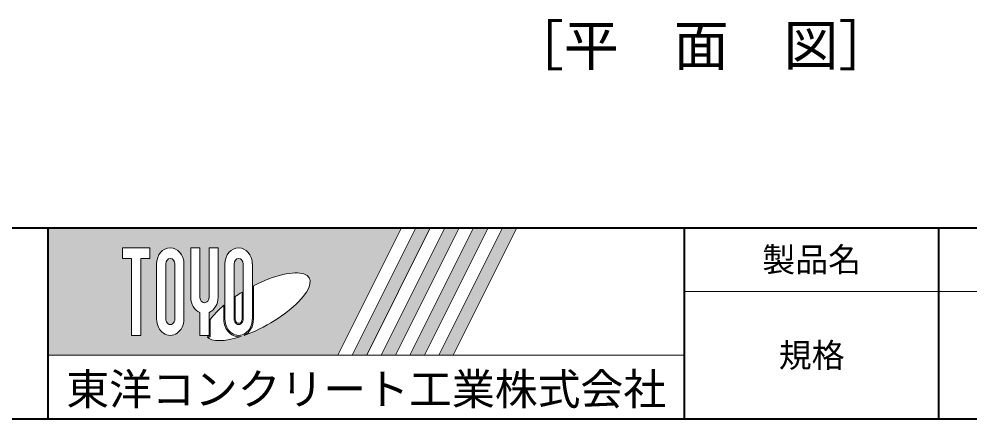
# Model space of a CAD drawing. Units: millimetres at full size; details may follow other scales. Extents: x 5964 to 125098, y -10801 to 28073.
# Drawn here: x 19855 to 20862, y -5283 to -4860 of the extents above; entities that cross this region are included whole.
import ezdxf
from ezdxf.enums import TextEntityAlignment as Align

# ---------------------------------------------------------------- set-up
doc = ezdxf.new("R2010")
doc.units = ezdxf.units.MM
doc.header["$LTSCALE"] = 19
for name, color, linetype, lineweight in [('0_2', 7, 'Continuous', 20), ('図枠', 7, 'Continuous', 5), ('補助線', 8, 'Continuous', 13)]:
    doc.layers.add(name, color=color, linetype=linetype, lineweight=lineweight)
doc.styles.add('ＭＳ ゴシック', font='')
doc.styles.get('ＭＳ ゴシック').set_extended_font_data('MS Gothic')

msp = doc.modelspace()

# ---------------------------------------------------------------- hatches: boundary and pattern name
at = {"layer": '図枠'}
h = msp.add_hatch(color=256, dxfattribs=at)
h.paths.add_polyline_path([(19885.34, -5080.84), (19885.34, -5215.84), (20192.67, -5215.84), (20260.17, -5080.84)])
edge = h.paths.add_edge_path(flags=16)
edge.add_ellipse((20107.71, -5164.43), major_axis=(54.55, 30.53), ratio=0.3471473, start_angle=-144.31122, end_angle=72.1899, ccw=False)
edge.add_ellipse((20087.51, -5177.62), major_axis=(0, 18.56), ratio=0.8463542, start_angle=-160.70346, end_angle=-90)
edge.add_line((20103.23, -5177.62), (20103.23, -5142.23))
edge = h.paths.add_edge_path(flags=16)
edge.add_ellipse((20087.51, -5119.07), major_axis=(0, 17.13), ratio=0.8463542, start_angle=-90, end_angle=90, ccw=False)
edge.add_line((20102.02, -5119.07), (20102.02, -5177.62))
edge.add_ellipse((20087.51, -5177.62), major_axis=(0, 17.13), ratio=0.8463542, start_angle=90, end_angle=-90, ccw=False)
edge.add_line((20073.01, -5177.62), (20073.01, -5119.07))
edge = h.paths.add_edge_path(flags=16)
edge.add_line((20092.35, -5119.07), (20092.35, -5177.62))
edge.add_ellipse((20087.51, -5177.62), major_axis=(0, 5.71), ratio=0.8463542, start_angle=90, end_angle=-90, ccw=False)
edge.add_line((20082.68, -5177.62), (20082.68, -5119.07))
edge.add_ellipse((20087.51, -5119.07), major_axis=(0, 5.71), ratio=0.8463542, start_angle=-90, end_angle=90, ccw=False)
edge = h.paths.add_edge_path(flags=16)
edge.add_line((20091.14, -5149), (20091.14, -5177.62))
edge.add_ellipse((20087.51, -5177.62), major_axis=(0, 4.28), ratio=0.8463541, start_angle=90, end_angle=-90, ccw=False)
edge.add_line((20083.89, -5177.62), (20083.89, -5153.68))
edge.add_ellipse((20107.71, -5164.43), major_axis=(54.55, 30.53), ratio=0.3471473, start_angle=107.79174, end_angle=126.47132, ccw=False)
edge = h.paths.add_edge_path(flags=16)
edge.add_ellipse((20051.26, -5154.41), major_axis=(0, 17.13), ratio=0.8463542, start_angle=-163.34117, end_angle=-90, ccw=False)
edge.add_line((20056.09, -5170.57), (20056.09, -5194.75))
edge.add_line((20056.09, -5194.75), (20046.43, -5194.75))
edge.add_line((20046.43, -5194.75), (20046.43, -5170.57))
edge.add_ellipse((20051.26, -5154.41), major_axis=(0, 17.13), ratio=0.8463542, start_angle=90, end_angle=163.34117, ccw=False)
edge.add_line((20036.76, -5154.41), (20036.76, -5101.94))
edge.add_line((20036.76, -5101.94), (20046.43, -5101.94))
edge.add_line((20046.43, -5101.94), (20046.43, -5154.41))
edge.add_ellipse((20051.26, -5154.41), major_axis=(0, 5.71), ratio=0.8463542, start_angle=90, end_angle=-90)
edge.add_line((20056.09, -5154.41), (20056.09, -5101.94))
edge.add_line((20056.09, -5101.94), (20065.76, -5101.94))
edge.add_line((20065.76, -5101.94), (20065.76, -5154.41))
edge = h.paths.add_edge_path(flags=16)
edge.add_line((20071.8, -5162.84), (20071.8, -5177.62))
edge.add_ellipse((20087.51, -5177.62), major_axis=(0, 18.56), ratio=0.8463542, start_angle=90, end_angle=-171.54427)
edge.add_ellipse((20107.71, -5164.43), major_axis=(54.55, 30.53), ratio=0.3471473, start_angle=-178.64954, end_angle=-148.29244, ccw=False)
edge.add_line((20054.01, -5196.18), (20057.3, -5196.18))
edge.add_line((20057.3, -5196.18), (20057.3, -5178.08))
edge.add_ellipse((20107.71, -5164.43), major_axis=(54.55, 30.53), ratio=0.3471473, start_angle=148.21912, end_angle=165.90812, ccw=False)
edge = h.paths.add_edge_path(flags=16)
edge.add_ellipse((20015.01, -5119.07), major_axis=(0, 17.13), ratio=0.8463542, start_angle=-90, end_angle=90, ccw=False)
edge.add_line((20029.51, -5119.07), (20029.51, -5177.62))
edge.add_ellipse((20015.01, -5177.62), major_axis=(0, 17.13), ratio=0.8463542, start_angle=90, end_angle=-90, ccw=False)
edge.add_line((20000.5, -5177.62), (20000.5, -5119.07))
edge = h.paths.add_edge_path(flags=16)
edge.add_line((20019.84, -5119.07), (20019.84, -5177.62))
edge.add_ellipse((20015.01, -5177.62), major_axis=(0, 5.71), ratio=0.8463542, start_angle=90, end_angle=-90, ccw=False)
edge.add_line((20010.17, -5177.62), (20010.17, -5119.07))
edge.add_ellipse((20015.01, -5119.07), major_axis=(0, 5.71), ratio=0.8463542, start_angle=-90, end_angle=90, ccw=False)
h.paths.add_polyline_path([(19993.25, -5101.94), (19993.25, -5113.36), (19983.58, -5113.36), (19983.58, -5194.75), (19973.92, -5194.75), (19973.92, -5113.36), (19964.25, -5113.36), (19964.25, -5101.94)], flags=16)
for points in [[(20207.99, -5215.84), (20223.3, -5215.84), (20290.8, -5080.84), (20275.49, -5080.84)], [(20321.43, -5080.84), (20306.11, -5080.84), (20238.61, -5215.84), (20253.93, -5215.84)], [(20352.06, -5080.84), (20336.74, -5080.84), (20269.24, -5215.84), (20284.56, -5215.84)], [(20382.68, -5080.84), (20367.37, -5080.84), (20299.87, -5215.84), (20315.18, -5215.84)]]:
    msp.add_hatch(color=256, dxfattribs=at).paths.add_polyline_path(points)

# ---------------------------------------------------------------- linework, layer by layer
at = {"layer": '図枠', "lineweight": 40}
for p, q in [((18497.84, -5080.84), (22652.84, -5080.84)), ((19885.34, -5283.34), (19885.34, -5080.84)), ((20560.34, -5283.34), (20560.34, -5080.84)), ((20830.34, -5283.34), (20830.34, -5080.84)), ((18497.84, -5283.34), (22652.84, -5283.34))]:
    msp.add_line(p, q, dxfattribs=at)
at = {"layer": '図枠'}
for p, q in [((19885.34, -5080.84), (20260.17, -5080.84)), ((20260.17, -5080.84), (20192.67, -5215.84)), ((20275.49, -5080.84), (20207.99, -5215.84)), ((20290.8, -5080.84), (20223.3, -5215.84)), ((20306.11, -5080.84), (20238.61, -5215.84)), ((20321.43, -5080.84), (20253.93, -5215.84)), ((20336.74, -5080.84), (20269.24, -5215.84)), ((20275.49, -5080.84), (20290.8, -5080.84)), ((20352.06, -5080.84), (20284.56, -5215.84)), ((20367.37, -5080.84), (20299.87, -5215.84)), ((20306.11, -5080.84), (20321.43, -5080.84)), ((20382.68, -5080.84), (20315.18, -5215.84)), ((20336.74, -5080.84), (20352.06, -5080.84)), ((20367.37, -5080.84), (20382.68, -5080.84)), ((19964.25, -5101.94), (19964.25, -5113.36)), ((19964.25, -5101.94), (19993.25, -5101.94)), ((19993.25, -5101.94), (19993.25, -5113.36)), ((20036.76, -5101.94), (20046.43, -5101.94)), ((20036.76, -5154.41), (20036.76, -5101.94)), ((20046.43, -5101.94), (20046.43, -5154.41)), ((20056.09, -5101.94), (20065.76, -5101.94)), ((20056.09, -5154.41), (20056.09, -5101.94)), ((20065.76, -5101.94), (20065.76, -5154.41)), ((19973.92, -5113.36), (19964.25, -5113.36)), ((19973.92, -5113.36), (19973.92, -5194.75)), ((19983.58, -5113.36), (19983.58, -5194.75)), ((19993.25, -5113.36), (19983.58, -5113.36)), ((20000.5, -5119.07), (20000.5, -5177.62)), ((20010.17, -5177.62), (20010.17, -5119.07)), ((20019.84, -5119.07), (20019.84, -5177.62)), ((20029.51, -5177.62), (20029.51, -5119.07)), ((20073.01, -5119.07), (20073.01, -5177.62)), ((20082.68, -5177.62), (20082.68, -5119.07)), ((20092.35, -5119.07), (20092.35, -5177.62)), ((20102.02, -5177.62), (20102.02, -5119.07)), ((20091.14, -5149), (20091.14, -5177.62)), ((20103.23, -5177.62), (20103.23, -5142.23)), ((20083.89, -5177.62), (20083.89, -5153.68)), ((20071.8, -5162.84), (20071.8, -5177.62)), ((20046.43, -5170.57), (20046.43, -5194.75)), ((20056.09, -5170.57), (20056.09, -5194.75)), ((20057.3, -5178.08), (20057.3, -5196.18)), ((19983.58, -5194.75), (19973.92, -5194.75)), ((20056.09, -5194.75), (20046.43, -5194.75)), ((20054.01, -5196.18), (20057.3, -5196.18)), ((19885.34, -5215.84), (20192.67, -5215.84)), ((20207.99, -5215.84), (20223.3, -5215.84)), ((20238.61, -5215.84), (20253.93, -5215.84)), ((20269.24, -5215.84), (20284.56, -5215.84)), ((20299.87, -5215.84), (20315.18, -5215.84))]:
    msp.add_line(p, q, dxfattribs=at)
at = {"layer": '図枠', "lineweight": 13}
msp.add_line((22652.84, -5148.34), (20560.34, -5148.34), dxfattribs=at)
at = {"layer": '図枠'}
for centre, major_axis, ratio, start_param, end_param in [((20015.01, -5119.07), (0, 17.13), 0.846354, 4.712389, 7.8539816), ((20087.51, -5119.07), (0, 17.13), 0.846354, 4.712389, 7.8539816), ((20015.01, -5119.07), (0, 5.71), 0.846354, 4.712389, 7.8539816), ((20087.51, -5119.07), (0, 5.71), 0.846354, 4.712389, 7.8539816), ((20107.71, -5164.43), (54.55, 30.53), 0.347147, 4.2621853, 7.7429163), ((20107.71, -5164.43), (54.55, 30.53), 0.347147, 1.6817405, 1.8219833), ((20051.26, -5154.41), (0, 17.13), 0.846354, 1.5707963, 2.8017557), ((20051.26, -5154.41), (0, 5.71), 0.846354, 1.5707963, 4.712389), ((20051.26, -5154.41), (0, 17.13), 0.846354, 3.4814296, 4.712389), ((20107.71, -5164.43), (54.55, 30.53), 0.347147, 2.0815197, 2.5155126), ((20015.01, -5177.62), (0, 17.13), 0.846354, 1.5707963, 4.712389), ((20015.01, -5177.62), (0, 5.71), 0.846354, 1.5707963, 4.712389), ((20087.51, -5177.62), (0, 18.56), 0.846354, 1.5707963, 3.3154679), ((20087.51, -5177.62), (0, 17.13), 0.846354, 1.5707963, 4.712389), ((20087.51, -5177.62), (0, 5.71), 0.846354, 1.5707963, 4.712389), ((20087.51, -5177.62), (0, 4.28), 0.846354, 1.5707963, 4.712389), ((20087.51, -5177.62), (0, 18.56), 0.846354, 3.5338438, 4.712389), ((20107.71, -5164.43), (54.55, 30.53), 0.347147, 3.2093975, 4.2004451)]:
    msp.add_ellipse(centre, major_axis=major_axis, ratio=ratio, start_param=start_param, end_param=end_param, dxfattribs=at)
at = {"layer": '補助線'}
msp.add_line((19885.34, -5215.84), (20560.34, -5215.84), dxfattribs=at)

# ---------------------------------------------------------------- texts
at = {"layer": '0_2', "style": 'ＭＳ ゴシック'}
msp.add_text('［平\u3000面\u3000図］', height=42.72, dxfattribs=at).set_placement((20374.16, -4921.72), align=Align.BOTTOM_LEFT)
at = {"layer": '図枠', "style": 'ＭＳ ゴシック'}
for s, height, p in [('製品名', 25.63, (20695.34, -5114.59)), ('規格', 25.63, (20695.34, -5215.84)), ('東洋コンクリート工業株式会社', 33.32, (20222.84, -5251.7))]:
    msp.add_text(s, height=height, dxfattribs=at).set_placement(p, align=Align.MIDDLE_CENTER)

doc.saveas('drawing.dxf')
